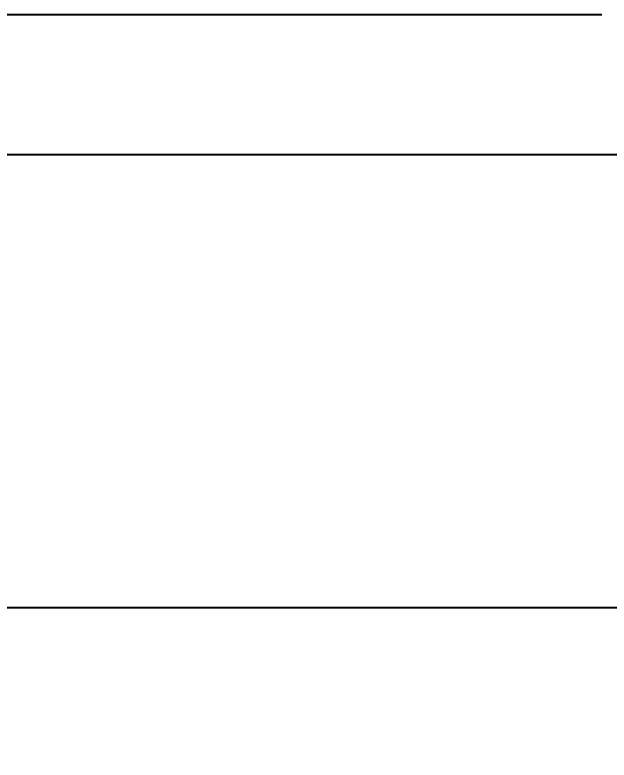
# Model space of a CAD drawing. Header units: inches. Extents: x 3186 to 109360, y -14990 to 740552.
# Drawn here: x 32099 to 34149, y 87334 to 89905 of the extents above; entities that cross this region are included whole.
import ezdxf

# ---------------------------------------------------------------- set-up
doc = ezdxf.new("R2010")
doc.units = ezdxf.units.IN
doc.header["$MEASUREMENT"] = 0
for name, color, linetype in [('1', 7, 'Continuous'), ('GT_1', 7, 'Continuous'), ('图框', 4, 'Continuous')]:
    doc.layers.add(name, color=color, linetype=linetype)
doc.styles.get("Standard").update_dxf_attribs({"font": 'txt', "bigfont": 'gbcbig.shx'})
doc.dimstyles.new('Standard-yuanban', dxfattribs={"dimtxt": 800, "dimasz": 0.18, "dimexe": 0.18, "dimexo": 0.0625, "dimgap": 0.09, "dimtad": 0, "dimtih": 1, "dimtoh": 1, "dimdec": 4, "dimlfac": 0.02, "dimzin": 0, "dimdsep": 46, "dimtxsty": 'Standard', "dimcen": 0.09, "dimadec": 0, "dimazin": 0, "dimtfac": 1, "dimtdec": 4, "dimtofl": 0, "dimtmove": 0, "dimatfit": 3, "dimfxl": 1, "dimtolj": 1, "dimtzin": 0, "dimarcsym": 0})

# ---------------------------------------------------------------- blocks, each defined once
blk = doc.blocks.new('图签')
at = {"layer": '1'}
blk.add_line((-0.198, -0.346), (-180.198, -0.346), dxfattribs=at)
at = {"layer": '1', "color": 7}
blk.add_line((-0.198, -0.346), (-180.198, -0.346), dxfattribs=at)
at = {"layer": '图框'}
blk.add_line((-0.198, -0.346), (-180.198, -0.346), dxfattribs=at)
blk = doc.blocks.new('*U124')
blk.add_blockref('图签', (0, 0))
blk = doc.blocks.new('*D88')
at = {"color": 0, "lineweight": -2, "transparency": 16777216}
for p, q in [((4934.4, 89422.1), (4934.4, 87858.6)), ((34634.4, 89422.1), (34634.4, 87858.6)), ((4934.6, 87858.8), (17251, 87858.8)), ((34634.3, 87858.8), (22317.9, 87858.8))]:
    blk.add_line(p, q, dxfattribs=at)
at = {"color": 0, "transparency": 16777216}
for points in [[(4934.6, 87858.8), (4934.6, 87858.8), (4934.4, 87858.8)], [(34634.3, 87858.8), (34634.3, 87858.8), (34634.4, 87858.8)]]:
    blk.add_solid(points, dxfattribs=at)
at = {"layer": 'Defpoints', "color": 0, "transparency": 16777216}
for p in [(4934.4, 89422.2), (34634.4, 89422.2), (34634.4, 87858.8)]:
    blk.add_point(p, dxfattribs=at)
at = {"color": 0, "transparency": 16777216, "insert": (19784.4, 87858.8), "char_height": 800, "attachment_point": 5}
blk.add_mtext('\\A1;594.0000', dxfattribs=at)

msp = doc.modelspace()

# ---------------------------------------------------------------- linework, layer by layer
at = {"layer": 'GT_1'}
msp.add_line((34634.44132, 89422.15165), (4934.44132, 89422.15165), dxfattribs=at)

# ---------------------------------------------------------------- block references
at = {"xscale": 50, "yscale": 50, "zscale": 50}
msp.add_blockref('*U124', (34134.44132, 89922.15165), dxfattribs=at)

# ---------------------------------------------------------------- dimensions: what is measured, and where the dimension line sits
dim = msp.add_linear_dim(base=(34634.44132, 87858.809), p1=(4934.44132, 89422.15165), p2=(34634.44132, 89422.15165), dimstyle='Standard-yuanban')
dim.commit()
dim.dimension.update_dxf_attribs({"geometry": '*D88', "text_midpoint": (19784.44132, 87858.809)})

doc.saveas('drawing.dxf')
